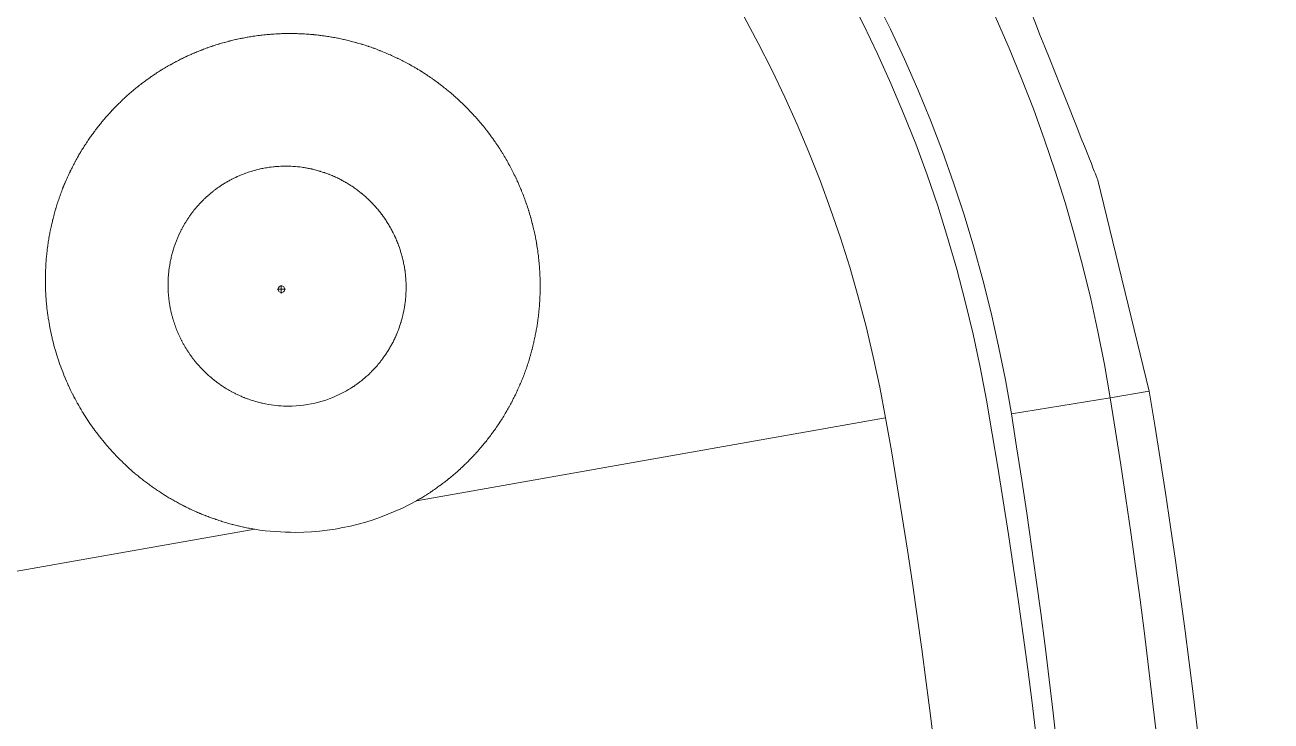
# Model space of a CAD drawing. Header units: millimetres. Extents: x 206 to 837, y 40 to 323.
# Drawn here: x 690.54941 to 690.58666, y 258.97512 to 258.99592 of the extents above; entities that cross this region are included whole.
import ezdxf

# ---------------------------------------------------------------- set-up
doc = ezdxf.new("R2010")
doc.units = ezdxf.units.MM
doc.layers.add('I-ARQ', color=8, linetype='Continuous', lineweight=0)

msp = doc.modelspace()

# ---------------------------------------------------------------- linework, layer by layer
at = {"layer": 'I-ARQ', "lineweight": 5}
for points, knots in [([(690.583016, 258.984975), (690.583016, 258.984975), (690.581484, 258.991288), (690.581484, 258.991288), (690.581484, 258.991288), (690.581484, 258.991288), (690.579075, 258.997325), (690.579075, 258.997325), (690.579075, 258.997325), (690.579075, 258.997325), (690.57584, 259.002963), (690.57584, 259.002963), (690.57584, 259.002963), (690.57584, 259.002963), (690.571843, 259.008093), (690.571843, 259.008093), (690.571843, 259.008093), (690.571843, 259.008093), (690.567162, 259.012612), (690.567162, 259.012612), (690.567162, 259.012612), (690.567162, 259.012612), (690.56189, 259.016432), (690.56189, 259.016432), (690.56189, 259.016432), (690.56189, 259.016432), (690.556133, 259.019474), (690.556133, 259.019474), (690.556133, 259.019474), (690.556133, 259.019474), (690.550004, 259.021681), (690.550004, 259.021681), (690.550004, 259.021681), (690.550004, 259.021681), (690.543623, 259.023006), (690.543623, 259.023006), (690.543623, 259.023006), (690.543623, 259.023006), (690.53712, 259.023427), (690.53712, 259.023427)], [0, 0, 0, 0, 0.1, 0.1, 0.1, 0.15, 0.2, 0.2, 0.2, 0.25, 0.3, 0.3, 0.3, 0.35, 0.4, 0.4, 0.4, 0.45, 0.5, 0.5, 0.5, 0.55, 0.6, 0.6, 0.6, 0.65, 0.7, 0.7, 0.7, 0.75, 0.8, 0.8, 0.8, 0.85, 0.9, 0.9, 0.9, 0.95, 1, 1, 1, 1]), ([(690.581851, 258.984785), (690.578375, 259.006049), (690.56041, 259.021928), (690.538879, 259.022764), (690.538879, 259.022764), (690.517349, 259.023601), (690.498206, 259.009163), (690.493091, 258.988232)], [0, 0, 0, 0, 0.5, 0.5, 0.5, 0.75, 1, 1, 1, 1]), ([(690.578896, 258.984302), (690.575339, 259.006063), (690.555674, 259.02145), (690.533695, 259.019666), (690.533695, 259.019666), (690.511717, 259.017882), (690.49479, 258.999525), (690.49479, 258.977474)], [0, 0, 0, 0, 0.5, 0.5, 0.5, 0.75, 1, 1, 1, 1]), ([(690.57815, 258.984709), (690.574399, 259.005984), (690.555009, 259.020862), (690.53349, 259.018979), (690.53349, 259.018979), (690.511969, 259.017096), (690.495457, 258.999077), (690.495457, 258.977474)], [0, 0, 0, 0, 0.5, 0.5, 0.5, 0.75, 1, 1, 1, 1]), ([(690.575138, 258.984178), (690.571661, 259.003889), (690.553696, 259.017676), (690.533755, 259.015931), (690.533755, 259.015931), (690.513816, 259.014187), (690.498516, 258.99749), (690.498516, 258.977474)], [0, 0, 0, 0, 0.5, 0.5, 0.5, 0.75, 1, 1, 1, 1]), ([(690.556281, 258.980853), (690.556281, 258.980853), (690.556112, 258.980883), (690.556112, 258.980883), (690.556112, 258.980883), (690.556112, 258.980883), (690.555944, 258.980917), (690.555944, 258.980917), (690.555944, 258.980917), (690.555944, 258.980917), (690.555777, 258.980956), (690.555777, 258.980956), (690.555777, 258.980956), (690.555777, 258.980956), (690.555611, 258.980997), (690.555611, 258.980997), (690.555611, 258.980997), (690.555611, 258.980997), (690.555447, 258.981044), (690.555447, 258.981044), (690.555447, 258.981044), (690.555447, 258.981044), (690.555283, 258.981093), (690.555283, 258.981093), (690.555283, 258.981093), (690.555283, 258.981093), (690.555122, 258.981147), (690.555122, 258.981147), (690.555122, 258.981147), (690.555122, 258.981147), (690.554961, 258.981203), (690.554961, 258.981203), (690.554961, 258.981203), (690.554961, 258.981203), (690.554802, 258.981263), (690.554802, 258.981263), (690.554802, 258.981263), (690.554802, 258.981263), (690.554645, 258.981327), (690.554645, 258.981327), (690.554645, 258.981327), (690.554645, 258.981327), (690.554491, 258.981394), (690.554491, 258.981394), (690.554491, 258.981394), (690.554491, 258.981394), (690.554338, 258.981465), (690.554338, 258.981465), (690.554338, 258.981465), (690.554338, 258.981465), (690.554188, 258.981537), (690.554188, 258.981537), (690.554188, 258.981537), (690.554188, 258.981537), (690.55404, 258.981614), (690.55404, 258.981614), (690.55404, 258.981614), (690.55404, 258.981614), (690.553894, 258.981693), (690.553894, 258.981693), (690.553894, 258.981693), (690.553894, 258.981693), (690.553751, 258.981775), (690.553751, 258.981775), (690.553751, 258.981775), (690.553751, 258.981775), (690.553609, 258.98186), (690.553609, 258.98186), (690.553609, 258.98186), (690.553609, 258.98186), (690.553471, 258.981948), (690.553471, 258.981948), (690.553471, 258.981948), (690.553471, 258.981948), (690.553335, 258.982038), (690.553335, 258.982038), (690.553335, 258.982038), (690.553335, 258.982038), (690.553202, 258.98213), (690.553202, 258.98213), (690.553202, 258.98213), (690.553202, 258.98213), (690.553073, 258.982225), (690.553073, 258.982225), (690.553073, 258.982225), (690.553073, 258.982225), (690.552945, 258.982322), (690.552945, 258.982322), (690.552945, 258.982322), (690.552945, 258.982322), (690.55282, 258.982421), (690.55282, 258.982421), (690.55282, 258.982421), (690.55282, 258.982421), (690.552698, 258.982522), (690.552698, 258.982522), (690.552698, 258.982522), (690.552698, 258.982522), (690.552463, 258.98273), (690.552463, 258.98273), (690.552463, 258.98273), (690.552463, 258.98273), (690.552239, 258.982946), (690.552239, 258.982946), (690.552239, 258.982946), (690.552239, 258.982946), (690.552026, 258.983168), (690.552026, 258.983168), (690.552026, 258.983168), (690.552026, 258.983168), (690.551824, 258.983396), (690.551824, 258.983396), (690.551824, 258.983396), (690.551824, 258.983396), (690.551633, 258.983631), (690.551633, 258.983631), (690.551633, 258.983631), (690.551633, 258.983631), (690.551452, 258.98387), (690.551452, 258.98387), (690.551452, 258.98387), (690.551452, 258.98387), (690.551282, 258.984116), (690.551282, 258.984116), (690.551282, 258.984116), (690.551282, 258.984116), (690.551123, 258.984367), (690.551123, 258.984367), (690.551123, 258.984367), (690.551123, 258.984367), (690.550974, 258.984623), (690.550974, 258.984623), (690.550974, 258.984623), (690.550974, 258.984623), (690.550836, 258.984885), (690.550836, 258.984885), (690.550836, 258.984885), (690.550836, 258.984885), (690.550707, 258.985152), (690.550707, 258.985152), (690.550707, 258.985152), (690.550707, 258.985152), (690.550589, 258.985423), (690.550589, 258.985423), (690.550589, 258.985423), (690.550589, 258.985423), (690.550481, 258.985702), (690.550481, 258.985702), (690.550481, 258.985702), (690.550481, 258.985702), (690.550383, 258.985985), (690.550383, 258.985985), (690.550383, 258.985985), (690.550383, 258.985985), (690.550296, 258.986275), (690.550296, 258.986275), (690.550296, 258.986275), (690.550296, 258.986275), (690.550221, 258.98657), (690.550221, 258.98657), (690.550221, 258.98657), (690.550221, 258.98657), (690.550156, 258.98687), (690.550156, 258.98687), (690.550156, 258.98687), (690.550156, 258.98687), (690.550104, 258.987176), (690.550104, 258.987176), (690.550104, 258.987176), (690.550104, 258.987176), (690.550064, 258.987488), (690.550064, 258.987488), (690.550064, 258.987488), (690.550064, 258.987488), (690.550048, 258.987646), (690.550048, 258.987646), (690.550048, 258.987646), (690.550048, 258.987646), (690.550036, 258.987804), (690.550036, 258.987804), (690.550036, 258.987804), (690.550036, 258.987804), (690.550027, 258.987964), (690.550027, 258.987964), (690.550027, 258.987964), (690.550027, 258.987964), (690.550022, 258.988124), (690.550022, 258.988124), (690.550022, 258.988124), (690.550022, 258.988124), (690.55002, 258.988287), (690.55002, 258.988287), (690.55002, 258.988287), (690.55002, 258.988287), (690.550021, 258.988449), (690.550021, 258.988449), (690.550021, 258.988449), (690.550021, 258.988449), (690.550027, 258.988613), (690.550027, 258.988613), (690.550027, 258.988613), (690.550027, 258.988613), (690.550035, 258.988776), (690.550035, 258.988776), (690.550035, 258.988776), (690.550035, 258.988776), (690.550048, 258.988941), (690.550048, 258.988941), (690.550048, 258.988941), (690.550048, 258.988941), (690.550064, 258.989106), (690.550064, 258.989106), (690.550064, 258.989106), (690.550064, 258.989106), (690.550084, 258.989272), (690.550084, 258.989272), (690.550084, 258.989272), (690.550084, 258.989272), (690.550107, 258.989438), (690.550107, 258.989438), (690.550107, 258.989438), (690.550107, 258.989438), (690.550135, 258.989603), (690.550135, 258.989603), (690.550135, 258.989603), (690.550135, 258.989603), (690.550166, 258.989769), (690.550166, 258.989769), (690.550166, 258.989769), (690.550166, 258.989769), (690.550201, 258.989935), (690.550201, 258.989935), (690.550201, 258.989935), (690.550201, 258.989935), (690.550239, 258.9901), (690.550239, 258.9901), (690.550239, 258.9901), (690.550239, 258.9901), (690.550283, 258.990264), (690.550283, 258.990264), (690.550283, 258.990264), (690.550283, 258.990264), (690.55033, 258.990428), (690.55033, 258.990428), (690.55033, 258.990428), (690.55033, 258.990428), (690.55038, 258.990592), (690.55038, 258.990592), (690.55038, 258.990592), (690.55038, 258.990592), (690.550434, 258.990753), (690.550434, 258.990753), (690.550434, 258.990753), (690.550434, 258.990753), (690.550492, 258.990914), (690.550492, 258.990914), (690.550492, 258.990914), (690.550492, 258.990914), (690.550554, 258.991075), (690.550554, 258.991075), (690.550554, 258.991075), (690.550554, 258.991075), (690.55062, 258.991233), (690.55062, 258.991233), (690.55062, 258.991233), (690.55062, 258.991233), (690.550689, 258.99139), (690.550689, 258.99139), (690.550689, 258.99139), (690.550689, 258.99139), (690.550763, 258.991545), (690.550763, 258.991545), (690.550763, 258.991545), (690.550763, 258.991545), (690.550838, 258.991699), (690.550838, 258.991699), (690.550838, 258.991699), (690.550838, 258.991699), (690.550919, 258.99185), (690.550919, 258.99185), (690.550919, 258.99185), (690.550919, 258.99185), (690.551003, 258.992001), (690.551003, 258.992001), (690.551003, 258.992001), (690.551003, 258.992001), (690.55109, 258.992149), (690.55109, 258.992149), (690.55109, 258.992149), (690.55109, 258.992149), (690.551181, 258.992294), (690.551181, 258.992294), (690.551181, 258.992294), (690.551181, 258.992294), (690.551274, 258.992438), (690.551274, 258.992438), (690.551274, 258.992438), (690.551274, 258.992438), (690.551371, 258.992579), (690.551371, 258.992579), (690.551371, 258.992579), (690.551371, 258.992579), (690.551473, 258.992718), (690.551473, 258.992718), (690.551473, 258.992718), (690.551473, 258.992718), (690.551576, 258.992854), (690.551576, 258.992854), (690.551576, 258.992854), (690.551576, 258.992854), (690.551683, 258.992989), (690.551683, 258.992989), (690.551683, 258.992989), (690.551683, 258.992989), (690.551792, 258.99312), (690.551792, 258.99312), (690.551792, 258.99312), (690.551792, 258.99312), (690.551905, 258.993248), (690.551905, 258.993248), (690.551905, 258.993248), (690.551905, 258.993248), (690.552021, 258.993375), (690.552021, 258.993375), (690.552021, 258.993375), (690.552021, 258.993375), (690.55214, 258.993497), (690.55214, 258.993497), (690.55214, 258.993497), (690.55214, 258.993497), (690.552262, 258.993618), (690.552262, 258.993618), (690.552262, 258.993618), (690.552262, 258.993618), (690.552385, 258.993735), (690.552385, 258.993735), (690.552385, 258.993735), (690.552385, 258.993735), (690.552513, 258.99385), (690.552513, 258.99385), (690.552513, 258.99385), (690.552513, 258.99385), (690.552642, 258.993961), (690.552642, 258.993961), (690.552642, 258.993961), (690.552642, 258.993961), (690.552775, 258.99407), (690.552775, 258.99407), (690.552775, 258.99407), (690.552775, 258.99407), (690.552909, 258.994175), (690.552909, 258.994175), (690.552909, 258.994175), (690.552909, 258.994175), (690.553047, 258.994277), (690.553047, 258.994277), (690.553047, 258.994277), (690.553047, 258.994277), (690.553187, 258.994377), (690.553187, 258.994377), (690.553187, 258.994377), (690.553187, 258.994377), (690.553329, 258.994472), (690.553329, 258.994472), (690.553329, 258.994472), (690.553329, 258.994472), (690.553473, 258.994565), (690.553473, 258.994565), (690.553473, 258.994565), (690.553473, 258.994565), (690.55362, 258.994654), (690.55362, 258.994654), (690.55362, 258.994654), (690.55362, 258.994654), (690.553771, 258.994739), (690.553771, 258.994739), (690.553771, 258.994739), (690.553771, 258.994739), (690.553922, 258.994822), (690.553922, 258.994822), (690.553922, 258.994822), (690.553922, 258.994822), (690.554076, 258.994901), (690.554076, 258.994901), (690.554076, 258.994901), (690.554076, 258.994901), (690.55423, 258.994976), (690.55423, 258.994976), (690.55423, 258.994976), (690.55423, 258.994976), (690.554388, 258.995048), (690.554388, 258.995048), (690.554388, 258.995048), (690.554388, 258.995048), (690.554547, 258.995115), (690.554547, 258.995115), (690.554547, 258.995115), (690.554547, 258.995115), (690.55471, 258.99518), (690.55471, 258.99518), (690.55471, 258.99518), (690.55471, 258.99518), (690.554872, 258.99524), (690.554872, 258.99524), (690.554872, 258.99524), (690.554872, 258.99524), (690.555038, 258.995297), (690.555038, 258.995297), (690.555038, 258.995297), (690.555038, 258.995297), (690.555205, 258.99535), (690.555205, 258.99535), (690.555205, 258.99535), (690.555205, 258.99535), (690.555374, 258.995399), (690.555374, 258.995399), (690.555374, 258.995399), (690.555374, 258.995399), (690.555545, 258.995444), (690.555545, 258.995444), (690.555545, 258.995444), (690.555545, 258.995444), (690.555716, 258.995485), (690.555716, 258.995485), (690.555716, 258.995485), (690.555716, 258.995485), (690.55589, 258.995522), (690.55589, 258.995522), (690.55589, 258.995522), (690.55589, 258.995522), (690.556065, 258.995555), (690.556065, 258.995555), (690.556065, 258.995555), (690.556065, 258.995555), (690.556241, 258.995584), (690.556241, 258.995584), (690.556241, 258.995584), (690.556241, 258.995584), (690.556419, 258.995608), (690.556419, 258.995608), (690.556419, 258.995608), (690.556419, 258.995608), (690.556597, 258.995628), (690.556597, 258.995628), (690.556597, 258.995628), (690.556597, 258.995628), (690.556778, 258.995644), (690.556778, 258.995644), (690.556778, 258.995644), (690.556778, 258.995644), (690.556959, 258.995655), (690.556959, 258.995655), (690.556959, 258.995655), (690.556959, 258.995655), (690.557142, 258.995662), (690.557142, 258.995662), (690.557142, 258.995662), (690.557142, 258.995662), (690.557324, 258.995664), (690.557324, 258.995664)], [0, 0, 0, 0, 0.008696, 0.008696, 0.008696, 0.013043, 0.017391, 0.017391, 0.017391, 0.021739, 0.026087, 0.026087, 0.026087, 0.030435, 0.034783, 0.034783, 0.034783, 0.03913, 0.043478, 0.043478, 0.043478, 0.047826, 0.052174, 0.052174, 0.052174, 0.056522, 0.06087, 0.06087, 0.06087, 0.065217, 0.069565, 0.069565, 0.069565, 0.073913, 0.078261, 0.078261, 0.078261, 0.082609, 0.086957, 0.086957, 0.086957, 0.091304, 0.095652, 0.095652, 0.095652, 0.1, 0.104348, 0.104348, 0.104348, 0.108696, 0.113043, 0.113043, 0.113043, 0.117391, 0.121739, 0.121739, 0.121739, 0.126087, 0.130435, 0.130435, 0.130435, 0.134783, 0.13913, 0.13913, 0.13913, 0.143478, 0.147826, 0.147826, 0.147826, 0.152174, 0.156522, 0.156522, 0.156522, 0.16087, 0.165217, 0.165217, 0.165217, 0.169565, 0.173913, 0.173913, 0.173913, 0.178261, 0.182609, 0.182609, 0.182609, 0.186957, 0.191304, 0.191304, 0.191304, 0.195652, 0.2, 0.2, 0.2, 0.204348, 0.208696, 0.208696, 0.208696, 0.213043, 0.217391, 0.217391, 0.217391, 0.221739, 0.226087, 0.226087, 0.226087, 0.230435, 0.234783, 0.234783, 0.234783, 0.23913, 0.243478, 0.243478, 0.243478, 0.247826, 0.252174, 0.252174, 0.252174, 0.256522, 0.26087, 0.26087, 0.26087, 0.265217, 0.269565, 0.269565, 0.269565, 0.273913, 0.278261, 0.278261, 0.278261, 0.282609, 0.286957, 0.286957, 0.286957, 0.291304, 0.295652, 0.295652, 0.295652, 0.3, 0.304348, 0.304348, 0.304348, 0.308696, 0.313043, 0.313043, 0.313043, 0.317391, 0.321739, 0.321739, 0.321739, 0.326087, 0.330435, 0.330435, 0.330435, 0.334783, 0.33913, 0.33913, 0.33913, 0.343478, 0.347826, 0.347826, 0.347826, 0.352174, 0.356522, 0.356522, 0.356522, 0.36087, 0.365217, 0.365217, 0.365217, 0.369565, 0.373913, 0.373913, 0.373913, 0.378261, 0.382609, 0.382609, 0.382609, 0.386957, 0.391304, 0.391304, 0.391304, 0.395652, 0.4, 0.4, 0.4, 0.404348, 0.408696, 0.408696, 0.408696, 0.413043, 0.417391, 0.417391, 0.417391, 0.421739, 0.426087, 0.426087, 0.426087, 0.430435, 0.434783, 0.434783, 0.434783, 0.43913, 0.443478, 0.443478, 0.443478, 0.447826, 0.452174, 0.452174, 0.452174, 0.456522, 0.46087, 0.46087, 0.46087, 0.465217, 0.469565, 0.469565, 0.469565, 0.473913, 0.478261, 0.478261, 0.478261, 0.482609, 0.486957, 0.486957, 0.486957, 0.491304, 0.495652, 0.495652, 0.495652, 0.5, 0.504348, 0.504348, 0.504348, 0.508696, 0.513043, 0.513043, 0.513043, 0.517391, 0.521739, 0.521739, 0.521739, 0.526087, 0.530435, 0.530435, 0.530435, 0.534783, 0.53913, 0.53913, 0.53913, 0.543478, 0.547826, 0.547826, 0.547826, 0.552174, 0.556522, 0.556522, 0.556522, 0.56087, 0.565217, 0.565217, 0.565217, 0.569565, 0.573913, 0.573913, 0.573913, 0.578261, 0.582609, 0.582609, 0.582609, 0.586957, 0.591304, 0.591304, 0.591304, 0.595652, 0.6, 0.6, 0.6, 0.604348, 0.608696, 0.608696, 0.608696, 0.613043, 0.617391, 0.617391, 0.617391, 0.621739, 0.626087, 0.626087, 0.626087, 0.630435, 0.634783, 0.634783, 0.634783, 0.63913, 0.643478, 0.643478, 0.643478, 0.647826, 0.652174, 0.652174, 0.652174, 0.656522, 0.66087, 0.66087, 0.66087, 0.665217, 0.669565, 0.669565, 0.669565, 0.673913, 0.678261, 0.678261, 0.678261, 0.682609, 0.686957, 0.686957, 0.686957, 0.691304, 0.695652, 0.695652, 0.695652, 0.7, 0.704348, 0.704348, 0.704348, 0.708696, 0.713043, 0.713043, 0.713043, 0.717391, 0.721739, 0.721739, 0.721739, 0.726087, 0.730435, 0.730435, 0.730435, 0.734783, 0.73913, 0.73913, 0.73913, 0.743478, 0.747826, 0.747826, 0.747826, 0.752174, 0.756522, 0.756522, 0.756522, 0.76087, 0.765217, 0.765217, 0.765217, 0.769565, 0.773913, 0.773913, 0.773913, 0.778261, 0.782609, 0.782609, 0.782609, 0.786957, 0.791304, 0.791304, 0.791304, 0.795652, 0.8, 0.8, 0.8, 0.804348, 0.808696, 0.808696, 0.808696, 0.813043, 0.817391, 0.817391, 0.817391, 0.821739, 0.826087, 0.826087, 0.826087, 0.830435, 0.834783, 0.834783, 0.834783, 0.83913, 0.843478, 0.843478, 0.843478, 0.847826, 0.852174, 0.852174, 0.852174, 0.856522, 0.86087, 0.86087, 0.86087, 0.865217, 0.869565, 0.869565, 0.869565, 0.873913, 0.878261, 0.878261, 0.878261, 0.882609, 0.886957, 0.886957, 0.886957, 0.891304, 0.895652, 0.895652, 0.895652, 0.9, 0.904348, 0.904348, 0.904348, 0.908696, 0.913043, 0.913043, 0.913043, 0.917391, 0.921739, 0.921739, 0.921739, 0.926087, 0.930435, 0.930435, 0.930435, 0.934783, 0.93913, 0.93913, 0.93913, 0.943478, 0.947826, 0.947826, 0.947826, 0.952174, 0.956522, 0.956522, 0.956522, 0.96087, 0.965217, 0.965217, 0.965217, 0.969565, 0.973913, 0.973913, 0.973913, 0.978261, 0.982609, 0.982609, 0.982609, 0.986957, 0.991304, 0.991304, 0.991304, 0.995652, 1, 1, 1, 1]), ([(690.557324, 258.995664), (690.557324, 258.995664), (690.557503, 258.995662), (690.557503, 258.995662), (690.557503, 258.995662), (690.557503, 258.995662), (690.557681, 258.995656), (690.557681, 258.995656), (690.557681, 258.995656), (690.557681, 258.995656), (690.557862, 258.995645), (690.557862, 258.995645), (690.557862, 258.995645), (690.557862, 258.995645), (690.558042, 258.99563), (690.558042, 258.99563), (690.558042, 258.99563), (690.558042, 258.99563), (690.558222, 258.99561), (690.558222, 258.99561), (690.558222, 258.99561), (690.558222, 258.99561), (690.558404, 258.995585), (690.558404, 258.995585), (690.558404, 258.995585), (690.558404, 258.995585), (690.558585, 258.995556), (690.558585, 258.995556), (690.558585, 258.995556), (690.558585, 258.995556), (690.558765, 258.995523), (690.558765, 258.995523), (690.558765, 258.995523), (690.558765, 258.995523), (690.558947, 258.995484), (690.558947, 258.995484), (690.558947, 258.995484), (690.558947, 258.995484), (690.559128, 258.99544), (690.559128, 258.99544), (690.559128, 258.99544), (690.559128, 258.99544), (690.559309, 258.995393), (690.559309, 258.995393), (690.559309, 258.995393), (690.559309, 258.995393), (690.55949, 258.99534), (690.55949, 258.99534), (690.55949, 258.99534), (690.55949, 258.99534), (690.55967, 258.995282), (690.55967, 258.995282), (690.55967, 258.995282), (690.55967, 258.995282), (690.559849, 258.995219), (690.559849, 258.995219), (690.559849, 258.995219), (690.559849, 258.995219), (690.560028, 258.995151), (690.560028, 258.995151), (690.560028, 258.995151), (690.560028, 258.995151), (690.560206, 258.995079), (690.560206, 258.995079), (690.560206, 258.995079), (690.560206, 258.995079), (690.560383, 258.995001), (690.560383, 258.995001), (690.560383, 258.995001), (690.560383, 258.995001), (690.560559, 258.994918), (690.560559, 258.994918), (690.560559, 258.994918), (690.560559, 258.994918), (690.560734, 258.994831), (690.560734, 258.994831), (690.560734, 258.994831), (690.560734, 258.994831), (690.560908, 258.994738), (690.560908, 258.994738), (690.560908, 258.994738), (690.560908, 258.994738), (690.561079, 258.994641), (690.561079, 258.994641), (690.561079, 258.994641), (690.561079, 258.994641), (690.561248, 258.994539), (690.561248, 258.994539), (690.561248, 258.994539), (690.561248, 258.994539), (690.561416, 258.994431), (690.561416, 258.994431), (690.561416, 258.994431), (690.561416, 258.994431), (690.561582, 258.994319), (690.561582, 258.994319), (690.561582, 258.994319), (690.561582, 258.994319), (690.561746, 258.994201), (690.561746, 258.994201), (690.561746, 258.994201), (690.561746, 258.994201), (690.561906, 258.994078), (690.561906, 258.994078), (690.561906, 258.994078), (690.561906, 258.994078), (690.562064, 258.993951), (690.562064, 258.993951), (690.562064, 258.993951), (690.562064, 258.993951), (690.56222, 258.993819), (690.56222, 258.993819), (690.56222, 258.993819), (690.56222, 258.993819), (690.562372, 258.993682), (690.562372, 258.993682), (690.562372, 258.993682), (690.562372, 258.993682), (690.56252, 258.993542), (690.56252, 258.993542), (690.56252, 258.993542), (690.56252, 258.993542), (690.562666, 258.993396), (690.562666, 258.993396), (690.562666, 258.993396), (690.562666, 258.993396), (690.562808, 258.993246), (690.562808, 258.993246), (690.562808, 258.993246), (690.562808, 258.993246), (690.562946, 258.993091), (690.562946, 258.993091), (690.562946, 258.993091), (690.562946, 258.993091), (690.563081, 258.992933), (690.563081, 258.992933), (690.563081, 258.992933), (690.563081, 258.992933), (690.563211, 258.992771), (690.563211, 258.992771), (690.563211, 258.992771), (690.563211, 258.992771), (690.563337, 258.992605), (690.563337, 258.992605), (690.563337, 258.992605), (690.563337, 258.992605), (690.563458, 258.992435), (690.563458, 258.992435), (690.563458, 258.992435), (690.563458, 258.992435), (690.563575, 258.992262), (690.563575, 258.992262), (690.563575, 258.992262), (690.563575, 258.992262), (690.563687, 258.992085), (690.563687, 258.992085), (690.563687, 258.992085), (690.563687, 258.992085), (690.563794, 258.991905), (690.563794, 258.991905), (690.563794, 258.991905), (690.563794, 258.991905), (690.563897, 258.991722), (690.563897, 258.991722), (690.563897, 258.991722), (690.563897, 258.991722), (690.563995, 258.991536), (690.563995, 258.991536), (690.563995, 258.991536), (690.563995, 258.991536), (690.564087, 258.991348), (690.564087, 258.991348), (690.564087, 258.991348), (690.564087, 258.991348), (690.564174, 258.991157), (690.564174, 258.991157), (690.564174, 258.991157), (690.564174, 258.991157), (690.564255, 258.990964), (690.564255, 258.990964), (690.564255, 258.990964), (690.564255, 258.990964), (690.564331, 258.990769), (690.564331, 258.990769), (690.564331, 258.990769), (690.564331, 258.990769), (690.564402, 258.990573), (690.564402, 258.990573), (690.564402, 258.990573), (690.564402, 258.990573), (690.564466, 258.990375), (690.564466, 258.990375), (690.564466, 258.990375), (690.564466, 258.990375), (690.564527, 258.990175), (690.564527, 258.990175), (690.564527, 258.990175), (690.564527, 258.990175), (690.56458, 258.989974), (690.56458, 258.989974), (690.56458, 258.989974), (690.56458, 258.989974), (690.564628, 258.989773), (690.564628, 258.989773), (690.564628, 258.989773), (690.564628, 258.989773), (690.564671, 258.989571), (690.564671, 258.989571), (690.564671, 258.989571), (690.564671, 258.989571), (690.564708, 258.989369), (690.564708, 258.989369), (690.564708, 258.989369), (690.564708, 258.989369), (690.564739, 258.989166), (690.564739, 258.989166), (690.564739, 258.989166), (690.564739, 258.989166), (690.564765, 258.988963), (690.564765, 258.988963), (690.564765, 258.988963), (690.564765, 258.988963), (690.564785, 258.988761), (690.564785, 258.988761), (690.564785, 258.988761), (690.564785, 258.988761), (690.564799, 258.988558), (690.564799, 258.988558), (690.564799, 258.988558), (690.564799, 258.988558), (690.564808, 258.988357), (690.564808, 258.988357), (690.564808, 258.988357), (690.564808, 258.988357), (690.564813, 258.988157), (690.564813, 258.988157), (690.564813, 258.988157), (690.564813, 258.988157), (690.56481, 258.987956), (690.56481, 258.987956), (690.56481, 258.987956), (690.56481, 258.987956), (690.564804, 258.987757), (690.564804, 258.987757), (690.564804, 258.987757), (690.564804, 258.987757), (690.564791, 258.987559), (690.564791, 258.987559), (690.564791, 258.987559), (690.564791, 258.987559), (690.564774, 258.987363), (690.564774, 258.987363), (690.564774, 258.987363), (690.564774, 258.987363), (690.564751, 258.987168), (690.564751, 258.987168), (690.564751, 258.987168), (690.564751, 258.987168), (690.564725, 258.986976), (690.564725, 258.986976), (690.564725, 258.986976), (690.564725, 258.986976), (690.564692, 258.986783), (690.564692, 258.986783), (690.564692, 258.986783), (690.564692, 258.986783), (690.564656, 258.986595), (690.564656, 258.986595), (690.564656, 258.986595), (690.564656, 258.986595), (690.564615, 258.986407), (690.564615, 258.986407), (690.564615, 258.986407), (690.564615, 258.986407), (690.564568, 258.986222), (690.564568, 258.986222), (690.564568, 258.986222), (690.564568, 258.986222), (690.564518, 258.986039), (690.564518, 258.986039), (690.564518, 258.986039), (690.564518, 258.986039), (690.564463, 258.985859), (690.564463, 258.985859), (690.564463, 258.985859), (690.564463, 258.985859), (690.564404, 258.985679), (690.564404, 258.985679), (690.564404, 258.985679), (690.564404, 258.985679), (690.564341, 258.985504), (690.564341, 258.985504), (690.564341, 258.985504), (690.564341, 258.985504), (690.564273, 258.98533), (690.564273, 258.98533), (690.564273, 258.98533), (690.564273, 258.98533), (690.564202, 258.98516), (690.564202, 258.98516), (690.564202, 258.98516), (690.564202, 258.98516), (690.564126, 258.98499), (690.564126, 258.98499), (690.564126, 258.98499), (690.564126, 258.98499), (690.564048, 258.984826), (690.564048, 258.984826), (690.564048, 258.984826), (690.564048, 258.984826), (690.563965, 258.984662), (690.563965, 258.984662), (690.563965, 258.984662), (690.563965, 258.984662), (690.563879, 258.984503), (690.563879, 258.984503), (690.563879, 258.984503), (690.563879, 258.984503), (690.563789, 258.984346), (690.563789, 258.984346), (690.563789, 258.984346), (690.563789, 258.984346), (690.563696, 258.984193), (690.563696, 258.984193), (690.563696, 258.984193), (690.563696, 258.984193), (690.5636, 258.984041), (690.5636, 258.984041), (690.5636, 258.984041), (690.5636, 258.984041), (690.563501, 258.983894), (690.563501, 258.983894), (690.563501, 258.983894), (690.563501, 258.983894), (690.563397, 258.983749), (690.563397, 258.983749), (690.563397, 258.983749), (690.563397, 258.983749), (690.563292, 258.983608), (690.563292, 258.983608), (690.563292, 258.983608), (690.563292, 258.983608), (690.563183, 258.983469), (690.563183, 258.983469), (690.563183, 258.983469), (690.563183, 258.983469), (690.563072, 258.983335), (690.563072, 258.983335), (690.563072, 258.983335), (690.563072, 258.983335), (690.562957, 258.983202), (690.562957, 258.983202), (690.562957, 258.983202), (690.562957, 258.983202), (690.562842, 258.983073), (690.562842, 258.983073), (690.562842, 258.983073), (690.562842, 258.983073), (690.562722, 258.982948), (690.562722, 258.982948), (690.562722, 258.982948), (690.562722, 258.982948), (690.5626, 258.982826), (690.5626, 258.982826), (690.5626, 258.982826), (690.5626, 258.982826), (690.562476, 258.982707), (690.562476, 258.982707), (690.562476, 258.982707), (690.562476, 258.982707), (690.562349, 258.982591), (690.562349, 258.982591), (690.562349, 258.982591), (690.562349, 258.982591), (690.56222, 258.98248), (690.56222, 258.98248), (690.56222, 258.98248), (690.56222, 258.98248), (690.562089, 258.982371), (690.562089, 258.982371), (690.562089, 258.982371), (690.562089, 258.982371), (690.561956, 258.982265), (690.561956, 258.982265), (690.561956, 258.982265), (690.561956, 258.982265), (690.56182, 258.982164), (690.56182, 258.982164), (690.56182, 258.982164), (690.56182, 258.982164), (690.561683, 258.982065), (690.561683, 258.982065), (690.561683, 258.982065), (690.561683, 258.982065), (690.561544, 258.98197), (690.561544, 258.98197), (690.561544, 258.98197), (690.561544, 258.98197), (690.561403, 258.981878), (690.561403, 258.981878), (690.561403, 258.981878), (690.561403, 258.981878), (690.561259, 258.98179), (690.561259, 258.98179), (690.561259, 258.98179), (690.561259, 258.98179), (690.561115, 258.981705), (690.561115, 258.981705)], [0, 0, 0, 0, 0.009804, 0.009804, 0.009804, 0.014706, 0.019608, 0.019608, 0.019608, 0.02451, 0.029412, 0.029412, 0.029412, 0.034314, 0.039216, 0.039216, 0.039216, 0.044118, 0.04902, 0.04902, 0.04902, 0.053922, 0.058824, 0.058824, 0.058824, 0.063725, 0.068627, 0.068627, 0.068627, 0.073529, 0.078431, 0.078431, 0.078431, 0.083333, 0.088235, 0.088235, 0.088235, 0.093137, 0.098039, 0.098039, 0.098039, 0.102941, 0.107843, 0.107843, 0.107843, 0.112745, 0.117647, 0.117647, 0.117647, 0.122549, 0.127451, 0.127451, 0.127451, 0.132353, 0.137255, 0.137255, 0.137255, 0.142157, 0.147059, 0.147059, 0.147059, 0.151961, 0.156863, 0.156863, 0.156863, 0.161765, 0.166667, 0.166667, 0.166667, 0.171569, 0.176471, 0.176471, 0.176471, 0.181373, 0.186275, 0.186275, 0.186275, 0.191176, 0.196078, 0.196078, 0.196078, 0.20098, 0.205882, 0.205882, 0.205882, 0.210784, 0.215686, 0.215686, 0.215686, 0.220588, 0.22549, 0.22549, 0.22549, 0.230392, 0.235294, 0.235294, 0.235294, 0.240196, 0.245098, 0.245098, 0.245098, 0.25, 0.254902, 0.254902, 0.254902, 0.259804, 0.264706, 0.264706, 0.264706, 0.269608, 0.27451, 0.27451, 0.27451, 0.279412, 0.284314, 0.284314, 0.284314, 0.289216, 0.294118, 0.294118, 0.294118, 0.29902, 0.303922, 0.303922, 0.303922, 0.308824, 0.313725, 0.313725, 0.313725, 0.318627, 0.323529, 0.323529, 0.323529, 0.328431, 0.333333, 0.333333, 0.333333, 0.338235, 0.343137, 0.343137, 0.343137, 0.348039, 0.352941, 0.352941, 0.352941, 0.357843, 0.362745, 0.362745, 0.362745, 0.367647, 0.372549, 0.372549, 0.372549, 0.377451, 0.382353, 0.382353, 0.382353, 0.387255, 0.392157, 0.392157, 0.392157, 0.397059, 0.401961, 0.401961, 0.401961, 0.406863, 0.411765, 0.411765, 0.411765, 0.416667, 0.421569, 0.421569, 0.421569, 0.426471, 0.431373, 0.431373, 0.431373, 0.436275, 0.441176, 0.441176, 0.441176, 0.446078, 0.45098, 0.45098, 0.45098, 0.455882, 0.460784, 0.460784, 0.460784, 0.465686, 0.470588, 0.470588, 0.470588, 0.47549, 0.480392, 0.480392, 0.480392, 0.485294, 0.490196, 0.490196, 0.490196, 0.495098, 0.5, 0.5, 0.5, 0.504902, 0.509804, 0.509804, 0.509804, 0.514706, 0.519608, 0.519608, 0.519608, 0.52451, 0.529412, 0.529412, 0.529412, 0.534314, 0.539216, 0.539216, 0.539216, 0.544118, 0.54902, 0.54902, 0.54902, 0.553922, 0.558824, 0.558824, 0.558824, 0.563725, 0.568627, 0.568627, 0.568627, 0.573529, 0.578431, 0.578431, 0.578431, 0.583333, 0.588235, 0.588235, 0.588235, 0.593137, 0.598039, 0.598039, 0.598039, 0.602941, 0.607843, 0.607843, 0.607843, 0.612745, 0.617647, 0.617647, 0.617647, 0.622549, 0.627451, 0.627451, 0.627451, 0.632353, 0.637255, 0.637255, 0.637255, 0.642157, 0.647059, 0.647059, 0.647059, 0.651961, 0.656863, 0.656863, 0.656863, 0.661765, 0.666667, 0.666667, 0.666667, 0.671569, 0.676471, 0.676471, 0.676471, 0.681373, 0.686275, 0.686275, 0.686275, 0.691176, 0.696078, 0.696078, 0.696078, 0.70098, 0.705882, 0.705882, 0.705882, 0.710784, 0.715686, 0.715686, 0.715686, 0.720588, 0.72549, 0.72549, 0.72549, 0.730392, 0.735294, 0.735294, 0.735294, 0.740196, 0.745098, 0.745098, 0.745098, 0.75, 0.754902, 0.754902, 0.754902, 0.759804, 0.764706, 0.764706, 0.764706, 0.769608, 0.77451, 0.77451, 0.77451, 0.779412, 0.784314, 0.784314, 0.784314, 0.789216, 0.794118, 0.794118, 0.794118, 0.79902, 0.803922, 0.803922, 0.803922, 0.808824, 0.813725, 0.813725, 0.813725, 0.818627, 0.823529, 0.823529, 0.823529, 0.828431, 0.833333, 0.833333, 0.833333, 0.838235, 0.843137, 0.843137, 0.843137, 0.848039, 0.852941, 0.852941, 0.852941, 0.857843, 0.862745, 0.862745, 0.862745, 0.867647, 0.872549, 0.872549, 0.872549, 0.877451, 0.882353, 0.882353, 0.882353, 0.887255, 0.892157, 0.892157, 0.892157, 0.897059, 0.901961, 0.901961, 0.901961, 0.906863, 0.911765, 0.911765, 0.911765, 0.916667, 0.921569, 0.921569, 0.921569, 0.926471, 0.931373, 0.931373, 0.931373, 0.936275, 0.941176, 0.941176, 0.941176, 0.946078, 0.95098, 0.95098, 0.95098, 0.955882, 0.960784, 0.960784, 0.960784, 0.965686, 0.970588, 0.970588, 0.970588, 0.97549, 0.980392, 0.980392, 0.980392, 0.985294, 0.990196, 0.990196, 0.990196, 0.995098, 1, 1, 1, 1]), ([(690.556695, 258.984581), (690.556695, 258.984581), (690.55659, 258.984601), (690.55659, 258.984601), (690.55659, 258.984601), (690.55659, 258.984601), (690.556483, 258.984624), (690.556483, 258.984624), (690.556483, 258.984624), (690.556483, 258.984624), (690.556378, 258.98465), (690.556378, 258.98465), (690.556378, 258.98465), (690.556378, 258.98465), (690.556275, 258.984679), (690.556275, 258.984679), (690.556275, 258.984679), (690.556275, 258.984679), (690.556171, 258.984711), (690.556171, 258.984711), (690.556171, 258.984711), (690.556171, 258.984711), (690.55607, 258.984747), (690.55607, 258.984747), (690.55607, 258.984747), (690.55607, 258.984747), (690.55597, 258.984785), (690.55597, 258.984785), (690.55597, 258.984785), (690.55597, 258.984785), (690.555871, 258.984826), (690.555871, 258.984826), (690.555871, 258.984826), (690.555871, 258.984826), (690.555775, 258.984869), (690.555775, 258.984869), (690.555775, 258.984869), (690.555775, 258.984869), (690.555679, 258.984916), (690.555679, 258.984916), (690.555679, 258.984916), (690.555679, 258.984916), (690.555586, 258.984964), (690.555586, 258.984964), (690.555586, 258.984964), (690.555586, 258.984964), (690.555494, 258.985015), (690.555494, 258.985015), (690.555494, 258.985015), (690.555494, 258.985015), (690.555407, 258.985068), (690.555407, 258.985068), (690.555407, 258.985068), (690.555407, 258.985068), (690.555319, 258.985124), (690.555319, 258.985124), (690.555319, 258.985124), (690.555319, 258.985124), (690.555234, 258.985182), (690.555234, 258.985182), (690.555234, 258.985182), (690.555234, 258.985182), (690.555152, 258.985242), (690.555152, 258.985242), (690.555152, 258.985242), (690.555152, 258.985242), (690.555072, 258.985303), (690.555072, 258.985303), (690.555072, 258.985303), (690.555072, 258.985303), (690.554994, 258.985367), (690.554994, 258.985367), (690.554994, 258.985367), (690.554994, 258.985367), (690.554918, 258.985431), (690.554918, 258.985431), (690.554918, 258.985431), (690.554918, 258.985431), (690.554845, 258.985497), (690.554845, 258.985497), (690.554845, 258.985497), (690.554845, 258.985497), (690.554774, 258.985565), (690.554774, 258.985565), (690.554774, 258.985565), (690.554774, 258.985565), (690.554705, 258.985635), (690.554705, 258.985635), (690.554705, 258.985635), (690.554705, 258.985635), (690.55464, 258.985705), (690.55464, 258.985705), (690.55464, 258.985705), (690.55464, 258.985705), (690.554575, 258.985777), (690.554575, 258.985777), (690.554575, 258.985777), (690.554575, 258.985777), (690.554514, 258.98585), (690.554514, 258.98585), (690.554514, 258.98585), (690.554514, 258.98585), (690.554454, 258.985924), (690.554454, 258.985924), (690.554454, 258.985924), (690.554454, 258.985924), (690.554397, 258.986), (690.554397, 258.986), (690.554397, 258.986), (690.554397, 258.986), (690.554342, 258.986077), (690.554342, 258.986077), (690.554342, 258.986077), (690.554342, 258.986077), (690.554289, 258.986155), (690.554289, 258.986155), (690.554289, 258.986155), (690.554289, 258.986155), (690.554238, 258.986234), (690.554238, 258.986234), (690.554238, 258.986234), (690.554238, 258.986234), (690.55419, 258.986314), (690.55419, 258.986314), (690.55419, 258.986314), (690.55419, 258.986314), (690.554143, 258.986395), (690.554143, 258.986395), (690.554143, 258.986395), (690.554143, 258.986395), (690.554099, 258.986477), (690.554099, 258.986477), (690.554099, 258.986477), (690.554099, 258.986477), (690.554057, 258.98656), (690.554057, 258.98656), (690.554057, 258.98656), (690.554057, 258.98656), (690.554017, 258.986644), (690.554017, 258.986644), (690.554017, 258.986644), (690.554017, 258.986644), (690.553979, 258.98673), (690.553979, 258.98673), (690.553979, 258.98673), (690.553979, 258.98673), (690.553943, 258.986817), (690.553943, 258.986817), (690.553943, 258.986817), (690.553943, 258.986817), (690.55391, 258.986905), (690.55391, 258.986905), (690.55391, 258.986905), (690.55391, 258.986905), (690.553879, 258.986995), (690.553879, 258.986995), (690.553879, 258.986995), (690.553879, 258.986995), (690.55385, 258.987084), (690.55385, 258.987084), (690.55385, 258.987084), (690.55385, 258.987084), (690.553822, 258.987176), (690.553822, 258.987176), (690.553822, 258.987176), (690.553822, 258.987176), (690.553797, 258.987269), (690.553797, 258.987269), (690.553797, 258.987269), (690.553797, 258.987269), (690.553775, 258.987363), (690.553775, 258.987363), (690.553775, 258.987363), (690.553775, 258.987363), (690.553755, 258.987458), (690.553755, 258.987458), (690.553755, 258.987458), (690.553755, 258.987458), (690.553737, 258.987553), (690.553737, 258.987553), (690.553737, 258.987553), (690.553737, 258.987553), (690.553723, 258.98765), (690.553723, 258.98765), (690.553723, 258.98765), (690.553723, 258.98765), (690.553709, 258.987749), (690.553709, 258.987749), (690.553709, 258.987749), (690.553709, 258.987749), (690.553699, 258.987848), (690.553699, 258.987848), (690.553699, 258.987848), (690.553699, 258.987848), (690.553693, 258.98795), (690.553693, 258.98795), (690.553693, 258.98795), (690.553693, 258.98795), (690.553688, 258.98805), (690.553688, 258.98805), (690.553688, 258.98805), (690.553688, 258.98805), (690.553687, 258.988152), (690.553687, 258.988152), (690.553687, 258.988152), (690.553687, 258.988152), (690.553688, 258.988255), (690.553688, 258.988255), (690.553688, 258.988255), (690.553688, 258.988255), (690.553693, 258.988358), (690.553693, 258.988358), (690.553693, 258.988358), (690.553693, 258.988358), (690.553699, 258.988462), (690.553699, 258.988462), (690.553699, 258.988462), (690.553699, 258.988462), (690.553711, 258.988566), (690.553711, 258.988566), (690.553711, 258.988566), (690.553711, 258.988566), (690.553724, 258.988671), (690.553724, 258.988671), (690.553724, 258.988671), (690.553724, 258.988671), (690.553741, 258.988775), (690.553741, 258.988775), (690.553741, 258.988775), (690.553741, 258.988775), (690.553761, 258.98888), (690.553761, 258.98888), (690.553761, 258.98888), (690.553761, 258.98888), (690.553783, 258.988985), (690.553783, 258.988985), (690.553783, 258.988985), (690.553783, 258.988985), (690.55381, 258.989088), (690.55381, 258.989088), (690.55381, 258.989088), (690.55381, 258.989088), (690.553839, 258.989193), (690.553839, 258.989193), (690.553839, 258.989193), (690.553839, 258.989193), (690.553872, 258.989295), (690.553872, 258.989295), (690.553872, 258.989295), (690.553872, 258.989295), (690.553908, 258.989397), (690.553908, 258.989397), (690.553908, 258.989397), (690.553908, 258.989397), (690.553946, 258.989498), (690.553946, 258.989498), (690.553946, 258.989498), (690.553946, 258.989498), (690.553989, 258.989598), (690.553989, 258.989598), (690.553989, 258.989598), (690.553989, 258.989598), (690.554033, 258.989697), (690.554033, 258.989697), (690.554033, 258.989697), (690.554033, 258.989697), (690.554082, 258.989794), (690.554082, 258.989794), (690.554082, 258.989794), (690.554082, 258.989794), (690.554133, 258.989889), (690.554133, 258.989889), (690.554133, 258.989889), (690.554133, 258.989889), (690.554187, 258.989984), (690.554187, 258.989984), (690.554187, 258.989984), (690.554187, 258.989984), (690.554244, 258.990076), (690.554244, 258.990076), (690.554244, 258.990076), (690.554244, 258.990076), (690.554304, 258.990166), (690.554304, 258.990166), (690.554304, 258.990166), (690.554304, 258.990166), (690.554366, 258.990256), (690.554366, 258.990256), (690.554366, 258.990256), (690.554366, 258.990256), (690.554431, 258.990342), (690.554431, 258.990342), (690.554431, 258.990342), (690.554431, 258.990342), (690.554498, 258.990427), (690.554498, 258.990427), (690.554498, 258.990427), (690.554498, 258.990427), (690.554569, 258.990509), (690.554569, 258.990509), (690.554569, 258.990509), (690.554569, 258.990509), (690.554641, 258.990589), (690.554641, 258.990589), (690.554641, 258.990589), (690.554641, 258.990589), (690.554717, 258.990667), (690.554717, 258.990667), (690.554717, 258.990667), (690.554717, 258.990667), (690.554793, 258.990743), (690.554793, 258.990743), (690.554793, 258.990743), (690.554793, 258.990743), (690.554873, 258.990815), (690.554873, 258.990815), (690.554873, 258.990815), (690.554873, 258.990815), (690.554956, 258.990887), (690.554956, 258.990887), (690.554956, 258.990887), (690.554956, 258.990887), (690.555039, 258.990954), (690.555039, 258.990954), (690.555039, 258.990954), (690.555039, 258.990954), (690.555126, 258.99102), (690.555126, 258.99102), (690.555126, 258.99102), (690.555126, 258.99102), (690.555214, 258.991083), (690.555214, 258.991083), (690.555214, 258.991083), (690.555214, 258.991083), (690.555304, 258.991144), (690.555304, 258.991144), (690.555304, 258.991144), (690.555304, 258.991144), (690.555397, 258.9912), (690.555397, 258.9912), (690.555397, 258.9912), (690.555397, 258.9912), (690.55549, 258.991255), (690.55549, 258.991255), (690.55549, 258.991255), (690.55549, 258.991255), (690.555587, 258.991307), (690.555587, 258.991307), (690.555587, 258.991307), (690.555587, 258.991307), (690.555684, 258.991356), (690.555684, 258.991356), (690.555684, 258.991356), (690.555684, 258.991356), (690.555784, 258.991402), (690.555784, 258.991402), (690.555784, 258.991402), (690.555784, 258.991402), (690.555884, 258.991444), (690.555884, 258.991444), (690.555884, 258.991444), (690.555884, 258.991444), (690.555987, 258.991484), (690.555987, 258.991484), (690.555987, 258.991484), (690.555987, 258.991484), (690.556091, 258.991521), (690.556091, 258.991521), (690.556091, 258.991521), (690.556091, 258.991521), (690.556197, 258.991554), (690.556197, 258.991554), (690.556197, 258.991554), (690.556197, 258.991554), (690.556304, 258.991584), (690.556304, 258.991584), (690.556304, 258.991584), (690.556304, 258.991584), (690.556413, 258.991612), (690.556413, 258.991612), (690.556413, 258.991612), (690.556413, 258.991612), (690.556522, 258.991635), (690.556522, 258.991635), (690.556522, 258.991635), (690.556522, 258.991635), (690.556633, 258.991656), (690.556633, 258.991656), (690.556633, 258.991656), (690.556633, 258.991656), (690.556745, 258.991672), (690.556745, 258.991672), (690.556745, 258.991672), (690.556745, 258.991672), (690.556858, 258.991686), (690.556858, 258.991686), (690.556858, 258.991686), (690.556858, 258.991686), (690.556972, 258.991694), (690.556972, 258.991694), (690.556972, 258.991694), (690.556972, 258.991694), (690.557087, 258.9917), (690.557087, 258.9917), (690.557087, 258.9917), (690.557087, 258.9917), (690.557203, 258.991702), (690.557203, 258.991702)], [0, 0, 0, 0, 0.009804, 0.009804, 0.009804, 0.014706, 0.019608, 0.019608, 0.019608, 0.02451, 0.029412, 0.029412, 0.029412, 0.034314, 0.039216, 0.039216, 0.039216, 0.044118, 0.04902, 0.04902, 0.04902, 0.053922, 0.058824, 0.058824, 0.058824, 0.063725, 0.068627, 0.068627, 0.068627, 0.073529, 0.078431, 0.078431, 0.078431, 0.083333, 0.088235, 0.088235, 0.088235, 0.093137, 0.098039, 0.098039, 0.098039, 0.102941, 0.107843, 0.107843, 0.107843, 0.112745, 0.117647, 0.117647, 0.117647, 0.122549, 0.127451, 0.127451, 0.127451, 0.132353, 0.137255, 0.137255, 0.137255, 0.142157, 0.147059, 0.147059, 0.147059, 0.151961, 0.156863, 0.156863, 0.156863, 0.161765, 0.166667, 0.166667, 0.166667, 0.171569, 0.176471, 0.176471, 0.176471, 0.181373, 0.186275, 0.186275, 0.186275, 0.191176, 0.196078, 0.196078, 0.196078, 0.20098, 0.205882, 0.205882, 0.205882, 0.210784, 0.215686, 0.215686, 0.215686, 0.220588, 0.22549, 0.22549, 0.22549, 0.230392, 0.235294, 0.235294, 0.235294, 0.240196, 0.245098, 0.245098, 0.245098, 0.25, 0.254902, 0.254902, 0.254902, 0.259804, 0.264706, 0.264706, 0.264706, 0.269608, 0.27451, 0.27451, 0.27451, 0.279412, 0.284314, 0.284314, 0.284314, 0.289216, 0.294118, 0.294118, 0.294118, 0.29902, 0.303922, 0.303922, 0.303922, 0.308824, 0.313725, 0.313725, 0.313725, 0.318627, 0.323529, 0.323529, 0.323529, 0.328431, 0.333333, 0.333333, 0.333333, 0.338235, 0.343137, 0.343137, 0.343137, 0.348039, 0.352941, 0.352941, 0.352941, 0.357843, 0.362745, 0.362745, 0.362745, 0.367647, 0.372549, 0.372549, 0.372549, 0.377451, 0.382353, 0.382353, 0.382353, 0.387255, 0.392157, 0.392157, 0.392157, 0.397059, 0.401961, 0.401961, 0.401961, 0.406863, 0.411765, 0.411765, 0.411765, 0.416667, 0.421569, 0.421569, 0.421569, 0.426471, 0.431373, 0.431373, 0.431373, 0.436275, 0.441176, 0.441176, 0.441176, 0.446078, 0.45098, 0.45098, 0.45098, 0.455882, 0.460784, 0.460784, 0.460784, 0.465686, 0.470588, 0.470588, 0.470588, 0.47549, 0.480392, 0.480392, 0.480392, 0.485294, 0.490196, 0.490196, 0.490196, 0.495098, 0.5, 0.5, 0.5, 0.504902, 0.509804, 0.509804, 0.509804, 0.514706, 0.519608, 0.519608, 0.519608, 0.52451, 0.529412, 0.529412, 0.529412, 0.534314, 0.539216, 0.539216, 0.539216, 0.544118, 0.54902, 0.54902, 0.54902, 0.553922, 0.558824, 0.558824, 0.558824, 0.563725, 0.568627, 0.568627, 0.568627, 0.573529, 0.578431, 0.578431, 0.578431, 0.583333, 0.588235, 0.588235, 0.588235, 0.593137, 0.598039, 0.598039, 0.598039, 0.602941, 0.607843, 0.607843, 0.607843, 0.612745, 0.617647, 0.617647, 0.617647, 0.622549, 0.627451, 0.627451, 0.627451, 0.632353, 0.637255, 0.637255, 0.637255, 0.642157, 0.647059, 0.647059, 0.647059, 0.651961, 0.656863, 0.656863, 0.656863, 0.661765, 0.666667, 0.666667, 0.666667, 0.671569, 0.676471, 0.676471, 0.676471, 0.681373, 0.686275, 0.686275, 0.686275, 0.691176, 0.696078, 0.696078, 0.696078, 0.70098, 0.705882, 0.705882, 0.705882, 0.710784, 0.715686, 0.715686, 0.715686, 0.720588, 0.72549, 0.72549, 0.72549, 0.730392, 0.735294, 0.735294, 0.735294, 0.740196, 0.745098, 0.745098, 0.745098, 0.75, 0.754902, 0.754902, 0.754902, 0.759804, 0.764706, 0.764706, 0.764706, 0.769608, 0.77451, 0.77451, 0.77451, 0.779412, 0.784314, 0.784314, 0.784314, 0.789216, 0.794118, 0.794118, 0.794118, 0.79902, 0.803922, 0.803922, 0.803922, 0.808824, 0.813725, 0.813725, 0.813725, 0.818627, 0.823529, 0.823529, 0.823529, 0.828431, 0.833333, 0.833333, 0.833333, 0.838235, 0.843137, 0.843137, 0.843137, 0.848039, 0.852941, 0.852941, 0.852941, 0.857843, 0.862745, 0.862745, 0.862745, 0.867647, 0.872549, 0.872549, 0.872549, 0.877451, 0.882353, 0.882353, 0.882353, 0.887255, 0.892157, 0.892157, 0.892157, 0.897059, 0.901961, 0.901961, 0.901961, 0.906863, 0.911765, 0.911765, 0.911765, 0.916667, 0.921569, 0.921569, 0.921569, 0.926471, 0.931373, 0.931373, 0.931373, 0.936275, 0.941176, 0.941176, 0.941176, 0.946078, 0.95098, 0.95098, 0.95098, 0.955882, 0.960784, 0.960784, 0.960784, 0.965686, 0.970588, 0.970588, 0.970588, 0.97549, 0.980392, 0.980392, 0.980392, 0.985294, 0.990196, 0.990196, 0.990196, 0.995098, 1, 1, 1, 1]), ([(690.557203, 258.991702), (690.557203, 258.991702), (690.557332, 258.9917), (690.557332, 258.9917), (690.557332, 258.9917), (690.557332, 258.9917), (690.557461, 258.991693), (690.557461, 258.991693), (690.557461, 258.991693), (690.557461, 258.991693), (690.557592, 258.991681), (690.557592, 258.991681), (690.557592, 258.991681), (690.557592, 258.991681), (690.557721, 258.991664), (690.557721, 258.991664), (690.557721, 258.991664), (690.557721, 258.991664), (690.557853, 258.991643), (690.557853, 258.991643), (690.557853, 258.991643), (690.557853, 258.991643), (690.557984, 258.991617), (690.557984, 258.991617), (690.557984, 258.991617), (690.557984, 258.991617), (690.558114, 258.991584), (690.558114, 258.991584), (690.558114, 258.991584), (690.558114, 258.991584), (690.558244, 258.991546), (690.558244, 258.991546), (690.558244, 258.991546), (690.558244, 258.991546), (690.558376, 258.991504), (690.558376, 258.991504), (690.558376, 258.991504), (690.558376, 258.991504), (690.558504, 258.991456), (690.558504, 258.991456), (690.558504, 258.991456), (690.558504, 258.991456), (690.558633, 258.991403), (690.558633, 258.991403), (690.558633, 258.991403), (690.558633, 258.991403), (690.55876, 258.991345), (690.55876, 258.991345), (690.55876, 258.991345), (690.55876, 258.991345), (690.558885, 258.99128), (690.558885, 258.99128), (690.558885, 258.99128), (690.558885, 258.99128), (690.559009, 258.991211), (690.559009, 258.991211), (690.559009, 258.991211), (690.559009, 258.991211), (690.559131, 258.991137), (690.559131, 258.991137), (690.559131, 258.991137), (690.559131, 258.991137), (690.559252, 258.991057), (690.559252, 258.991057), (690.559252, 258.991057), (690.559252, 258.991057), (690.55937, 258.990971), (690.55937, 258.990971), (690.55937, 258.990971), (690.55937, 258.990971), (690.559483, 258.99088), (690.559483, 258.99088), (690.559483, 258.99088), (690.559483, 258.99088), (690.559595, 258.990784), (690.559595, 258.990784), (690.559595, 258.990784), (690.559595, 258.990784), (690.559703, 258.990684), (690.559703, 258.990684), (690.559703, 258.990684), (690.559703, 258.990684), (690.559808, 258.990577), (690.559808, 258.990577), (690.559808, 258.990577), (690.559808, 258.990577), (690.559908, 258.990467), (690.559908, 258.990467), (690.559908, 258.990467), (690.559908, 258.990467), (690.560004, 258.990352), (690.560004, 258.990352), (690.560004, 258.990352), (690.560004, 258.990352), (690.560095, 258.990233), (690.560095, 258.990233), (690.560095, 258.990233), (690.560095, 258.990233), (690.560182, 258.99011), (690.560182, 258.99011), (690.560182, 258.99011), (690.560182, 258.99011), (690.560264, 258.989983), (690.560264, 258.989983), (690.560264, 258.989983), (690.560264, 258.989983), (690.560341, 258.989853), (690.560341, 258.989853), (690.560341, 258.989853), (690.560341, 258.989853), (690.560411, 258.989719), (690.560411, 258.989719), (690.560411, 258.989719), (690.560411, 258.989719), (690.560477, 258.989583), (690.560477, 258.989583), (690.560477, 258.989583), (690.560477, 258.989583), (690.560537, 258.989444), (690.560537, 258.989444), (690.560537, 258.989444), (690.560537, 258.989444), (690.56059, 258.989304), (690.56059, 258.989304), (690.56059, 258.989304), (690.56059, 258.989304), (690.560638, 258.98916), (690.560638, 258.98916), (690.560638, 258.98916), (690.560638, 258.98916), (690.56068, 258.989017), (690.56068, 258.989017), (690.56068, 258.989017), (690.56068, 258.989017), (690.560716, 258.988872), (690.560716, 258.988872), (690.560716, 258.988872), (690.560716, 258.988872), (690.560746, 258.988726), (690.560746, 258.988726), (690.560746, 258.988726), (690.560746, 258.988726), (690.56077, 258.98858), (690.56077, 258.98858), (690.56077, 258.98858), (690.56077, 258.98858), (690.560786, 258.988434), (690.560786, 258.988434), (690.560786, 258.988434), (690.560786, 258.988434), (690.560798, 258.988288), (690.560798, 258.988288), (690.560798, 258.988288), (690.560798, 258.988288), (690.560804, 258.988143), (690.560804, 258.988143), (690.560804, 258.988143), (690.560804, 258.988143), (690.560803, 258.987999), (690.560803, 258.987999), (690.560803, 258.987999), (690.560803, 258.987999), (690.560797, 258.987855), (690.560797, 258.987855), (690.560797, 258.987855), (690.560797, 258.987855), (690.560785, 258.987713), (690.560785, 258.987713), (690.560785, 258.987713), (690.560785, 258.987713), (690.560768, 258.987573), (690.560768, 258.987573), (690.560768, 258.987573), (690.560768, 258.987573), (690.560746, 258.987434), (690.560746, 258.987434), (690.560746, 258.987434), (690.560746, 258.987434), (690.560718, 258.987299), (690.560718, 258.987299), (690.560718, 258.987299), (690.560718, 258.987299), (690.560686, 258.987164), (690.560686, 258.987164), (690.560686, 258.987164), (690.560686, 258.987164), (690.560649, 258.987033), (690.560649, 258.987033), (690.560649, 258.987033), (690.560649, 258.987033), (690.560607, 258.986904), (690.560607, 258.986904), (690.560607, 258.986904), (690.560607, 258.986904), (690.56056, 258.986777), (690.56056, 258.986777), (690.56056, 258.986777), (690.56056, 258.986777), (690.560509, 258.986653), (690.560509, 258.986653), (690.560509, 258.986653), (690.560509, 258.986653), (690.560455, 258.986533), (690.560455, 258.986533), (690.560455, 258.986533), (690.560455, 258.986533), (690.560396, 258.986414), (690.560396, 258.986414), (690.560396, 258.986414), (690.560396, 258.986414), (690.560332, 258.9863), (690.560332, 258.9863), (690.560332, 258.9863), (690.560332, 258.9863), (690.560265, 258.986188), (690.560265, 258.986188), (690.560265, 258.986188), (690.560265, 258.986188), (690.560195, 258.98608), (690.560195, 258.98608), (690.560195, 258.98608), (690.560195, 258.98608), (690.560122, 258.985975), (690.560122, 258.985975), (690.560122, 258.985975), (690.560122, 258.985975), (690.560045, 258.985874), (690.560045, 258.985874), (690.560045, 258.985874), (690.560045, 258.985874), (690.559965, 258.985775), (690.559965, 258.985775), (690.559965, 258.985775), (690.559965, 258.985775), (690.559883, 258.98568), (690.559883, 258.98568), (690.559883, 258.98568), (690.559883, 258.98568), (690.559796, 258.985589), (690.559796, 258.985589), (690.559796, 258.985589), (690.559796, 258.985589), (690.559708, 258.985502), (690.559708, 258.985502), (690.559708, 258.985502), (690.559708, 258.985502), (690.559617, 258.985418), (690.559617, 258.985418), (690.559617, 258.985418), (690.559617, 258.985418), (690.559523, 258.985338), (690.559523, 258.985338), (690.559523, 258.985338), (690.559523, 258.985338), (690.559427, 258.985261), (690.559427, 258.985261), (690.559427, 258.985261), (690.559427, 258.985261), (690.559329, 258.985189), (690.559329, 258.985189), (690.559329, 258.985189), (690.559329, 258.985189), (690.559228, 258.985118), (690.559228, 258.985118), (690.559228, 258.985118), (690.559228, 258.985118), (690.559127, 258.985054), (690.559127, 258.985054), (690.559127, 258.985054), (690.559127, 258.985054), (690.559022, 258.984992), (690.559022, 258.984992)], [0, 0, 0, 0, 0.014706, 0.014706, 0.014706, 0.022059, 0.029412, 0.029412, 0.029412, 0.036765, 0.044118, 0.044118, 0.044118, 0.051471, 0.058824, 0.058824, 0.058824, 0.066176, 0.073529, 0.073529, 0.073529, 0.080882, 0.088235, 0.088235, 0.088235, 0.095588, 0.102941, 0.102941, 0.102941, 0.110294, 0.117647, 0.117647, 0.117647, 0.125, 0.132353, 0.132353, 0.132353, 0.139706, 0.147059, 0.147059, 0.147059, 0.154412, 0.161765, 0.161765, 0.161765, 0.169118, 0.176471, 0.176471, 0.176471, 0.183824, 0.191176, 0.191176, 0.191176, 0.198529, 0.205882, 0.205882, 0.205882, 0.213235, 0.220588, 0.220588, 0.220588, 0.227941, 0.235294, 0.235294, 0.235294, 0.242647, 0.25, 0.25, 0.25, 0.257353, 0.264706, 0.264706, 0.264706, 0.272059, 0.279412, 0.279412, 0.279412, 0.286765, 0.294118, 0.294118, 0.294118, 0.301471, 0.308824, 0.308824, 0.308824, 0.316176, 0.323529, 0.323529, 0.323529, 0.330882, 0.338235, 0.338235, 0.338235, 0.345588, 0.352941, 0.352941, 0.352941, 0.360294, 0.367647, 0.367647, 0.367647, 0.375, 0.382353, 0.382353, 0.382353, 0.389706, 0.397059, 0.397059, 0.397059, 0.404412, 0.411765, 0.411765, 0.411765, 0.419118, 0.426471, 0.426471, 0.426471, 0.433824, 0.441176, 0.441176, 0.441176, 0.448529, 0.455882, 0.455882, 0.455882, 0.463235, 0.470588, 0.470588, 0.470588, 0.477941, 0.485294, 0.485294, 0.485294, 0.492647, 0.5, 0.5, 0.5, 0.507353, 0.514706, 0.514706, 0.514706, 0.522059, 0.529412, 0.529412, 0.529412, 0.536765, 0.544118, 0.544118, 0.544118, 0.551471, 0.558824, 0.558824, 0.558824, 0.566176, 0.573529, 0.573529, 0.573529, 0.580882, 0.588235, 0.588235, 0.588235, 0.595588, 0.602941, 0.602941, 0.602941, 0.610294, 0.617647, 0.617647, 0.617647, 0.625, 0.632353, 0.632353, 0.632353, 0.639706, 0.647059, 0.647059, 0.647059, 0.654412, 0.661765, 0.661765, 0.661765, 0.669118, 0.676471, 0.676471, 0.676471, 0.683824, 0.691176, 0.691176, 0.691176, 0.698529, 0.705882, 0.705882, 0.705882, 0.713235, 0.720588, 0.720588, 0.720588, 0.727941, 0.735294, 0.735294, 0.735294, 0.742647, 0.75, 0.75, 0.75, 0.757353, 0.764706, 0.764706, 0.764706, 0.772059, 0.779412, 0.779412, 0.779412, 0.786765, 0.794118, 0.794118, 0.794118, 0.801471, 0.808824, 0.808824, 0.808824, 0.816176, 0.823529, 0.823529, 0.823529, 0.830882, 0.838235, 0.838235, 0.838235, 0.845588, 0.852941, 0.852941, 0.852941, 0.860294, 0.867647, 0.867647, 0.867647, 0.875, 0.882353, 0.882353, 0.882353, 0.889706, 0.897059, 0.897059, 0.897059, 0.904412, 0.911765, 0.911765, 0.911765, 0.919118, 0.926471, 0.926471, 0.926471, 0.933824, 0.941176, 0.941176, 0.941176, 0.948529, 0.955882, 0.955882, 0.955882, 0.963235, 0.970588, 0.970588, 0.970588, 0.977941, 0.985294, 0.985294, 0.985294, 0.992647, 1, 1, 1, 1]), ([(690.557073, 258.988122), (690.557019, 258.988122), (690.556977, 258.988079), (690.556977, 258.988025), (690.556977, 258.988025), (690.556977, 258.987973), (690.557019, 258.98793), (690.557073, 258.98793), (690.557073, 258.98793), (690.557126, 258.98793), (690.557168, 258.987973), (690.557168, 258.988025), (690.557168, 258.988025), (690.557168, 258.988079), (690.557126, 258.988122), (690.557073, 258.988122)], [0, 0, 0, 0, 0.25, 0.25, 0.25, 0.375, 0.5, 0.5, 0.5, 0.625, 0.75, 0.75, 0.75, 0.875, 1, 1, 1, 1])]:
    msp.add_open_spline(points, degree=3, knots=knots, dxfattribs=at)
for points in [[(690.556948, 258.988025), (690.556948, 258.988025), (690.557197, 258.988025), (690.557197, 258.988025)], [(690.557073, 258.988151), (690.557073, 258.988151), (690.557073, 258.987901), (690.557073, 258.987901)], [(690.557286, 258.984532), (690.557895, 258.984532), (690.558493, 258.98469), (690.559022, 258.984992)], [(690.581851, 258.984785), (690.581851, 258.984785), (690.583016, 258.984975), (690.583016, 258.984975)], [(690.583016, 258.91988), (690.586661, 258.941426), (690.586661, 258.96343), (690.583016, 258.984975)], [(690.556695, 258.984581), (690.556891, 258.984549), (690.557088, 258.984532), (690.557286, 258.984532)], [(690.57815, 258.920146), (690.581916, 258.941503), (690.581916, 258.963353), (690.57815, 258.984709)], [(690.578896, 258.984302), (690.578896, 258.984302), (690.581851, 258.984785), (690.581851, 258.984785)], [(690.581851, 258.920071), (690.585353, 258.941499), (690.585353, 258.963355), (690.581851, 258.984785)], [(690.575138, 258.984178), (690.575138, 258.984178), (690.561115, 258.981705), (690.561115, 258.981705)], [(690.575138, 258.920677), (690.578842, 258.941682), (690.578842, 258.963172), (690.575138, 258.984178)], [(690.578896, 258.920554), (690.582346, 258.941663), (690.582346, 258.963193), (690.578896, 258.984302)], [(690.557505, 258.980762), (690.558769, 258.980769), (690.560009, 258.981093), (690.561115, 258.981705)], [(690.556281, 258.980853), (690.556281, 258.980853), (690.544419, 258.978762), (690.544419, 258.978762)], [(690.556281, 258.980853), (690.556686, 258.980789), (690.557096, 258.980759), (690.557505, 258.980762)]]:
    msp.add_open_spline(points, degree=3, dxfattribs=at)

doc.saveas('drawing.dxf')
